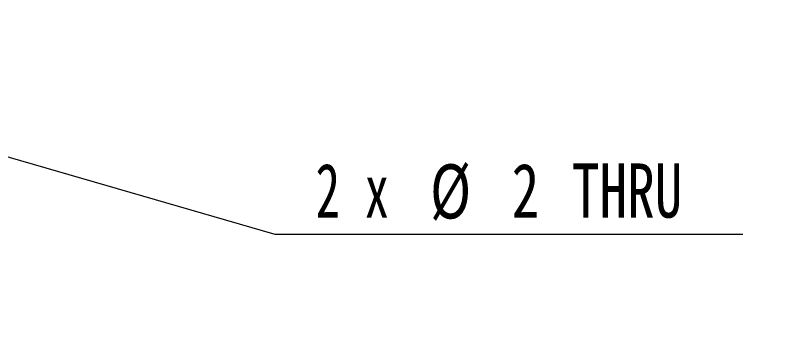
# Model space of a CAD drawing. Header units: millimetres. Extents: x 15 to 415, y 5 to 292.
# Drawn here: x 138.82 to 166.73, y 226.02 to 237.46 of the extents above; entities that cross this region are included whole.
import ezdxf

# ---------------------------------------------------------------- set-up
doc = ezdxf.new("R2010")
doc.units = ezdxf.units.MM
doc.styles.add('SLDTEXTSTYLE0', font='TXT', dxfattribs={"width": 0.75})
doc.styles.add('SLDTEXTSTYLE7', font='TXT', dxfattribs={"width": 0.666667})
doc.dimstyles.new('SLDDIMSTYLE5', dxfattribs={"dimtxt": 2, "dimasz": 2, "dimexe": 0, "dimexo": 0.0625, "dimgap": 0.5, "dimtad": 0, "dimtih": 1, "dimtoh": 1, "dimrnd": 1e-09, "dimzin": 12, "dimdsep": 46, "dimtxsty": 'SLDTEXTSTYLE0', "dimblk1": 'NONE', "dimsah": 1, "dimcen": 0, "dimadec": 0, "dimazin": 3, "dimtfac": 1, "dimtmove": 0, "dimatfit": 3, "dimldrblk": 'NONE', "dimfxl": 1, "dimfrac": 2, "dimtolj": 1, "dimtzin": 12, "dimarcsym": 0})

# ---------------------------------------------------------------- blocks, each defined once
blk = doc.blocks.new('_D_10')
at = {"color": 7, "linetype": 'Continuous', "lineweight": 18}
for p, q in [((120.431, 237.462), (122.353, 236.907)), ((122.353, 236.907), (148.43, 229.372)), ((148.43, 229.372), (165.724, 229.372))]:
    blk.add_line(p, q, dxfattribs=at)
blk.add_solid([(122.353, 236.907), (124.163, 235.968), (124.385, 236.736)], dxfattribs=at)
at = {"color": 7, "linetype": 'Continuous', "lineweight": 18, "char_height": 2, "attachment_point": 1}
for s, insert, style in [('2 x', (149.93, 231.981), 'SLDTEXTSTYLE7'), ('%%c', (154.166, 231.951), 'SLDTEXTSTYLE0'), ('2', (157.182, 231.981), 'SLDTEXTSTYLE0'), ('THRU', (159.41, 231.981), 'SLDTEXTSTYLE0')]:
    blk.add_mtext(s, dxfattribs=dict(at, insert=insert, style=style))
blk = doc.blocks.new('_NONE')

msp = doc.modelspace()

# ---------------------------------------------------------------- dimensions: what is measured, and where the dimension line sits
at = {"color": 7, "linetype": 'Continuous', "lineweight": 18}
dim = msp.add_diameter_dim_2p(p1=(120.431, 237.462), p2=(122.353, 236.907), text='2 x <> THRU', dimstyle='SLDDIMSTYLE5', dxfattribs=at)
dim.commit()
dim.dimension.update_dxf_attribs({"geometry": '_D_10', "text_midpoint": (157.827, 230.975), "dimtype": 163})

doc.saveas('drawing.dxf')
